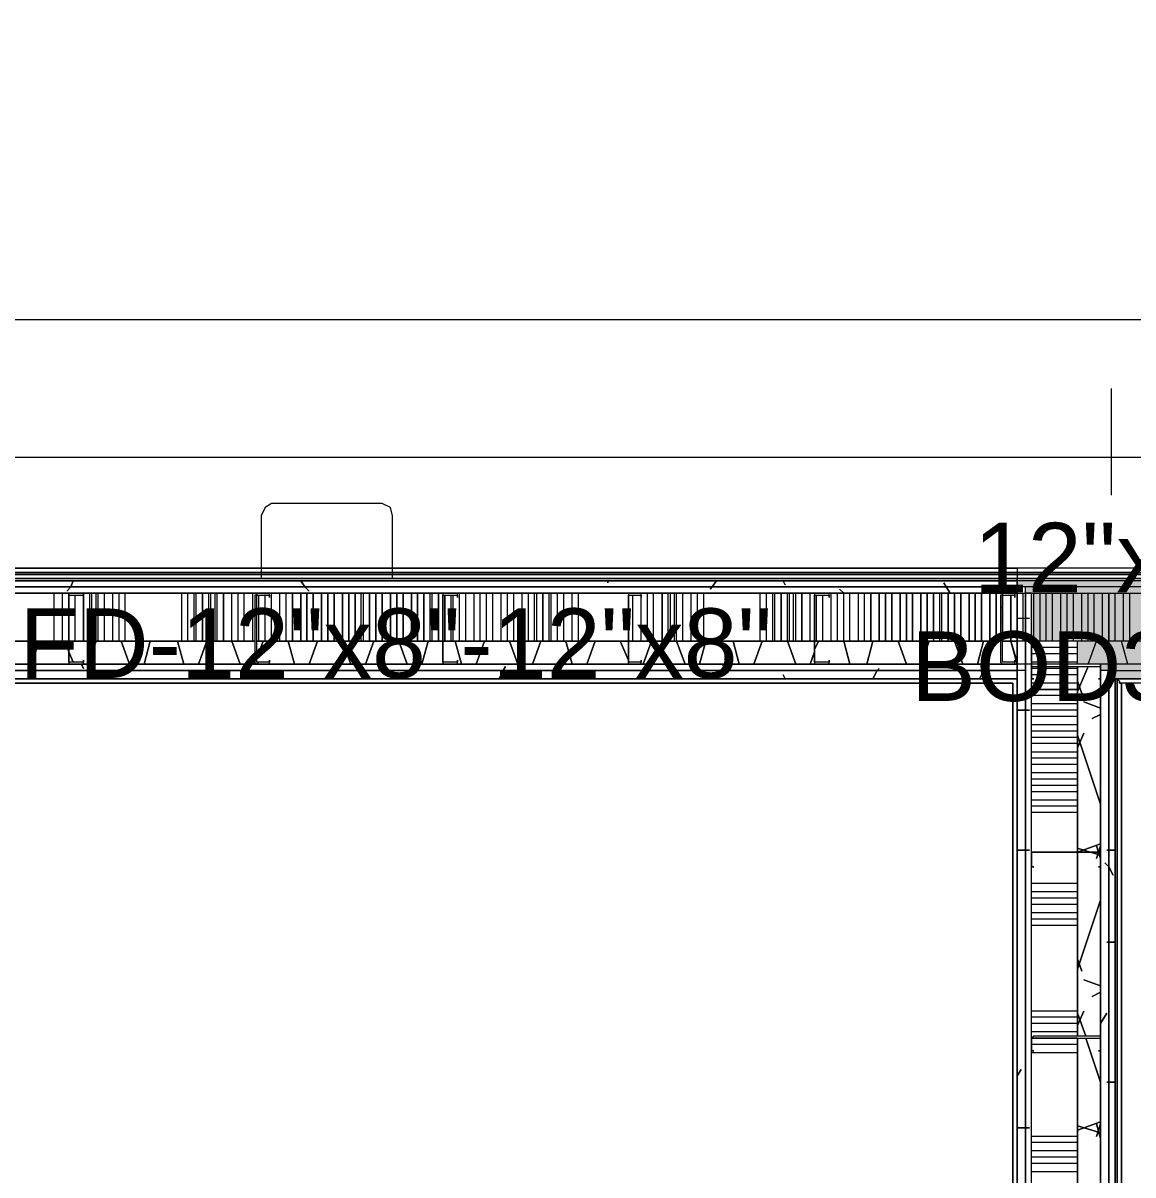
# Model space of a CAD drawing. Header units: metres. Extents: x 29 to 268, y -7 to 151.
# Drawn here: x 66.854 to 69.29, y 26.063 to 28.591 of the extents above; entities that cross this region are included whole.
import ezdxf

# ---------------------------------------------------------------- set-up
doc = ezdxf.new("R2010")
doc.units = ezdxf.units.M
doc.layers.add('HVAC - Ductos', color=5, linetype='Continuous', lineweight=50)
doc.layers.add('PDF2_Geometry', color=7, linetype='Continuous', true_color=0xaaaaaa)
doc.layers.add('PDF2_Solid Fills', color=7, linetype='Continuous', true_color=0xffffff)
doc.layers.add('PDF2_Text', color=7, linetype='Continuous')
doc.styles.add('PDF Helvetica', font='')
doc.styles.get('PDF Helvetica').set_extended_font_data('Helvetica')

msp = doc.modelspace()

# ---------------------------------------------------------------- hatches: boundary and pattern name
at = {"layer": 'PDF2_Solid Fills', "lineweight": 0, "transparency": 33554559}
h = msp.add_hatch(color=256, dxfattribs=at)
h.paths.add_polyline_path([(72.1756, 27.3537), (72.1756, 27.3674), (69.036, 27.3674), (69.036, 27.3537)])
h.paths.add_polyline_path([(74.4077, 27.3674), (74.4077, 27.3537), (74.5177, 27.3537), (74.5177, 27.3674)])
h.paths.add_polyline_path([(72.1802, 27.3674), (72.1802, 27.3537), (74.206, 27.3537), (74.206, 27.3674)])
h = msp.add_hatch(color=256, dxfattribs=at)
h.paths.add_polyline_path([(72.1802, 27.3537), (72.1756, 27.3446), (72.1756, 27.3537), (69.0542, 27.3537), (69.0542, 27.34), (74.206, 27.34), (74.206, 27.3537)])
h.paths.add_polyline_path([(74.4077, 27.34), (74.5176, 27.34), (74.5176, 27.3537), (74.4077, 27.3537)])
h = msp.add_hatch(color=256, dxfattribs=at)
h.paths.add_polyline_path([(67.3951, 27.3354), (67.3951, 27.34), (67.3676, 27.34)])
h.paths.add_polyline_path([(67.3676, 27.3354), (67.363, 27.3354), (67.363, 27.1887)])
h = msp.add_hatch(color=256, dxfattribs=at)
h.paths.add_polyline_path([(69.0314, 27.3354), (69.0314, 27.34), (69.0038, 27.34)])
h.paths.add_polyline_path([(69.0038, 27.3354), (68.9993, 27.3354), (68.9993, 27.1887)])
h = msp.add_hatch(color=256, dxfattribs=at)
h.paths.add_polyline_path([(72.2718, 27.2345), (72.2718, 27.3308), (72.2443, 27.3354), (72.281, 27.3354), (72.2764, 27.3308), (72.2764, 27.2345), (74.206, 27.2345), (74.206, 27.34), (69.068, 27.34), (69.068, 27.2345)])
h.paths.add_polyline_path([(74.4077, 27.34), (74.4077, 27.2345), (74.5176, 27.2345), (74.5176, 27.34)])
h = msp.add_hatch(color=256, dxfattribs=at)
h.paths.add_polyline_path([(74.206, 27.1841), (74.206, 27.2345), (69.1688, 27.2345), (69.1688, 27.1841)])
h.paths.add_polyline_path([(74.4077, 27.1841), (74.5176, 27.1841), (74.5176, 27.2345), (74.4077, 27.2345)])
h = msp.add_hatch(color=256, dxfattribs=at)
h.paths.add_polyline_path([(71.8685, 27.1704), (71.8685, 27.1841), (69.2192, 27.1841), (69.2192, 27.1704)])
h.paths.add_polyline_path([(74.4077, 27.1841), (74.4077, 27.1704), (74.5176, 27.1704), (74.5176, 27.1841)])
h.paths.add_polyline_path([(71.9601, 27.1841), (71.9601, 27.1704), (74.206, 27.1704), (74.206, 27.1841)])
h = msp.add_hatch(color=256, dxfattribs=at)
h.paths.add_polyline_path([(71.8685, 27.1521), (71.8685, 27.1704), (69.2376, 27.1704), (69.2376, 27.1521)])
h.paths.add_polyline_path([(74.4077, 27.1704), (74.4077, 27.1521), (74.5176, 27.1521), (74.5176, 27.1704)])
h.paths.add_polyline_path([(71.9601, 27.1704), (71.9601, 27.1521), (74.206, 27.1521), (74.206, 27.1704)])

# ---------------------------------------------------------------- linework, layer by layer
at = {"layer": 'HVAC - Ductos', "lineweight": 0}
msp.add_lwpolyline([(66.1622, 27.9404), (72.9318, 27.9404), (72.9318, 27.6378), (66.1622, 27.6378)], close=True, dxfattribs=at)
msp.add_lwpolyline([(69.2422, 27.7891), (69.2422, 27.5554)], dxfattribs=at)
at = {"layer": 'PDF2_Geometry', "lineweight": 0}
for points in [[(63.6459, 33.7429), (63.6459, 27.3674), (63.6459, 24.347), (63.8659, 24.347), (66.2584, 24.347), (66.2584, 24.3928), (66.2584, 24.5395), (66.2584, 24.567), (63.8659, 24.567), (63.8659, 27.3674), (63.8659, 27.152), (69.036, 27.152), (69.036, 24.567), (66.6159, 24.567), (66.6159, 24.347), (69.2514, 24.347), (69.2514, 24.3836), (69.2514, 24.347), (71.8272, 24.347)], [(69.1688, 27.1841), (69.1688, 27.2345), (69.068, 27.2345), (69.068, 27.1841), (69.0542, 27.1841), (69.036, 27.1841), (69.036, 27.152), (63.8659, 27.152), (63.8659, 24.567), (63.8705, 24.5716), (63.8705, 24.5762), (63.8751, 24.5762), (67.8442, 24.5762), (63.8751, 24.5762), (63.8705, 24.5762), (63.8705, 24.5716), (63.8659, 24.567), (63.8613, 24.567), (63.8613, 27.3674), (63.8613, 33.6925)], [(72.1756, 27.372), (69.036, 27.372), (63.8659, 27.372), (63.8659, 33.6925)], [(67.6655, 27.372), (67.6655, 27.5095), (67.6609, 27.5278), (67.6426, 27.537), (67.3996, 27.537), (67.3859, 27.5278), (67.3768, 27.5095), (67.3768, 27.372)], [(72.2076, 27.395), (69.036, 27.395), (65.3372, 27.395), (69.036, 27.395), (69.036, 27.3904), (69.036, 27.3858), (69.036, 27.3812), (72.2076, 27.3812), (69.036, 27.3812), (65.3417, 27.3812), (69.036, 27.3812), (65.3417, 27.3812), (69.036, 27.3812), (65.3417, 27.3812), (69.036, 27.3812), (65.3417, 27.3812), (69.036, 27.3812), (69.036, 27.372), (65.3326, 27.372), (69.036, 27.372), (69.036, 27.3674), (69.036, 27.372), (69.036, 27.34)], [(72.1847, 27.3858), (69.036, 27.3858), (65.3417, 27.3858), (69.036, 27.3858), (65.3417, 27.3858), (69.036, 27.3858), (65.3417, 27.3858), (69.036, 27.3858)], [(72.1756, 27.3674), (69.068, 27.3674), (69.0542, 27.3674), (69.036, 27.3674), (63.8659, 27.3674)], [(63.8659, 27.3537), (69.036, 27.3537)], [(71.8272, 27.152), (69.256, 27.152), (71.8272, 27.152), (69.2514, 27.152), (69.2514, 24.5349), (69.2192, 24.5349), (69.1688, 24.5349), (69.1688, 24.7412), (69.1688, 25.1491), (69.1688, 25.5524), (69.1688, 25.9604), (69.1688, 26.3637), (69.1688, 25.9604), (69.1688, 25.5524), (69.1688, 25.1491), (69.1688, 24.7412), (69.1688, 24.5349), (69.068, 24.5349), (69.068, 27.2345), (69.036, 27.2345), (69.036, 27.34), (69.036, 27.372), (72.1756, 27.372)], [(69.036, 27.3674), (69.036, 24.567), (69.036, 27.3674)], [(69.036, 27.3537), (69.036, 27.3537)], [(72.1756, 27.3537), (69.068, 27.3537), (69.0542, 27.3537)], [(63.8659, 27.1841), (69.036, 27.1841), (69.036, 27.2345), (69.0038, 27.2345), (69.036, 27.2345), (69.036, 27.34), (63.8659, 27.34), (63.8659, 27.2345), (64.0904, 27.2345), (64.4984, 27.2345), (64.9109, 27.2345), (65.3188, 27.2345), (65.7313, 27.2345), (66.1346, 27.2345), (66.9551, 27.2345), (67.363, 27.2345)], [(63.8659, 27.34), (69.036, 27.34), (69.0542, 27.34), (69.068, 27.34)], [(66.923, 27.2345), (66.923, 27.34)], [(66.9413, 27.2345), (66.9413, 27.34)], [(66.9551, 27.2345), (66.9551, 27.34)], [(66.9688, 27.2345), (66.9688, 27.3354)], [(66.9872, 27.34), (66.9872, 27.2345), (66.9872, 27.3354)], [(67.0009, 27.2345), (67.0009, 27.34)], [(67.0055, 27.2345), (67.0055, 27.34)], [(67.0146, 27.2345), (67.0146, 27.34)], [(67.0192, 27.2345), (67.0192, 27.34)], [(67.033, 27.2345), (67.033, 27.34)], [(67.0514, 27.2345), (67.0514, 27.34)], [(67.0651, 27.2345), (67.0651, 27.34)], [(67.0788, 27.2345), (67.0788, 27.34)], [(67.2026, 27.2345), (67.2026, 27.34)], [(67.2164, 27.2345), (67.2164, 27.34)], [(67.2301, 27.2345), (67.2301, 27.34)], [(67.2346, 27.2345), (67.2346, 27.34)], [(67.2622, 27.2345), (67.2622, 27.34)], [(67.2668, 27.2345), (67.2668, 27.34)], [(67.2759, 27.2345), (67.2759, 27.34)], [(67.2805, 27.2345), (67.2805, 27.34)], [(67.3126, 27.2345), (67.3126, 27.34)], [(67.3264, 27.2345), (67.3264, 27.34)], [(67.3401, 27.2345), (67.3401, 27.34)], [(67.3584, 27.2345), (67.3584, 27.34)], [(67.3722, 27.2345), (67.3722, 27.3354)], [(67.3859, 27.2345), (67.3859, 27.3354)], [(67.3996, 27.2345), (67.3996, 27.34)], [(67.418, 27.2345), (67.418, 27.34)], [(67.4318, 27.2345), (67.4318, 27.34)], [(67.5096, 27.2345), (67.5096, 27.34)], [(67.5968, 27.2345), (67.5968, 27.34)], [(67.6014, 27.2345), (67.6014, 27.34)], [(67.7205, 27.2345), (67.7205, 27.34)], [(67.748, 27.2345), (67.748, 27.34)], [(67.7526, 27.2345), (67.7526, 27.34)], [(67.7938, 27.2345), (67.7938, 27.3354)], [(67.7984, 27.2345), (67.7984, 27.3354)], [(67.8122, 27.2345), (67.8122, 27.34)], [(67.8259, 27.2345), (67.8259, 27.34)], [(67.8442, 27.2345), (67.8442, 27.34)], [(67.858, 27.2345), (67.858, 27.34)], [(67.8718, 27.2345), (67.8718, 27.34)], [(67.8855, 27.2345), (67.8855, 27.34)], [(67.9038, 27.2345), (67.9038, 27.34)], [(67.9176, 27.2345), (67.9176, 27.34)], [(67.9314, 27.2345), (67.9314, 27.34)], [(67.9496, 27.2345), (67.9496, 27.34)], [(67.9634, 27.2345), (67.9634, 27.34)], [(67.9772, 27.2345), (67.9772, 27.34)], [(67.9818, 27.2345), (67.9818, 27.34)], [(68.0092, 27.2345), (68.0092, 27.34)], [(68.0138, 27.2345), (68.0138, 27.34)], [(68.0276, 27.2345), (68.0276, 27.34)], [(68.0414, 27.2345), (68.0414, 27.34)], [(68.0596, 27.2345), (68.0596, 27.34)], [(68.0734, 27.2345), (68.0734, 27.34)], [(68.1926, 27.2345), (68.1926, 27.3354)], [(68.211, 27.2345), (68.211, 27.3354)], [(68.2246, 27.2345), (68.2246, 27.34)], [(68.2384, 27.2345), (68.2384, 27.34)], [(68.2705, 27.2345), (68.2705, 27.34)], [(68.2751, 27.2345), (68.2751, 27.34)], [(68.2842, 27.2345), (68.2842, 27.34)], [(68.2888, 27.2345), (68.2888, 27.34)], [(68.3026, 27.2345), (68.3026, 27.34)], [(68.321, 27.2345), (68.321, 27.34)], [(68.3346, 27.2345), (68.3346, 27.34)], [(68.3484, 27.2345), (68.3484, 27.34)], [(68.4722, 27.2345), (68.4722, 27.34)], [(68.486, 27.2345), (68.486, 27.34)], [(68.4997, 27.2345), (68.4997, 27.34)], [(68.5042, 27.2345), (68.5042, 27.34)], [(68.5318, 27.2345), (68.5318, 27.34)], [(68.5364, 27.2345), (68.5364, 27.34)], [(68.5455, 27.2345), (68.5455, 27.34)], [(68.5501, 27.2345), (68.5501, 27.34)], [(68.5822, 27.2345), (68.5822, 27.34)], [(68.596, 27.2345), (68.596, 27.3354)], [(68.6097, 27.2345), (68.6097, 27.3354)], [(68.628, 27.2345), (68.628, 27.34)], [(68.6418, 27.2345), (68.6418, 27.34)], [(68.6555, 27.2345), (68.6555, 27.34)], [(68.6692, 27.2345), (68.6692, 27.34)], [(68.6876, 27.2345), (68.6876, 27.34)], [(68.7014, 27.2345), (68.7014, 27.34)], [(68.7792, 27.2345), (68.7792, 27.34)], [(68.8664, 27.2345), (68.8664, 27.34)], [(68.871, 27.2345), (68.871, 27.34)], [(68.9901, 27.2345), (68.9901, 27.34)], [(69.0497, 27.2345), (69.0497, 27.34)], [(70.6356, 27.2345), (70.2276, 27.2345), (69.8197, 27.2345), (69.4118, 27.2345), (69.1688, 27.2345), (69.068, 27.2345), (69.068, 27.34), (72.1847, 27.34)], [(69.0726, 27.2345), (69.0726, 27.34)], [(69.0864, 27.2345), (69.0864, 27.34)], [(69.1001, 27.2345), (69.1001, 27.34)], [(69.1138, 27.2345), (69.1138, 27.34)], [(69.1322, 27.2345), (69.1322, 27.34)], [(69.146, 27.2345), (69.146, 27.34)], [(69.1597, 27.2345), (69.1597, 27.34)], [(69.178, 27.2345), (69.178, 27.34)], [(69.1918, 27.2345), (69.1918, 27.34)], [(69.2055, 27.2345), (69.2055, 27.34)], [(69.2238, 27.2345), (69.2238, 27.34)], [(69.2514, 27.2345), (69.2514, 27.34)], [(69.2697, 27.2345), (69.2697, 27.34)], [(69.2834, 27.2345), (69.2834, 27.34)], [(66.1346, 27.2345), (66.9551, 27.2345), (67.363, 27.2345), (66.9551, 27.2345), (66.1346, 27.2345)], [(67.3676, 27.2345), (67.7755, 27.2345), (68.1834, 27.2345), (68.5914, 27.2345), (68.9993, 27.2345)], [(69.0038, 27.2345), (69.036, 27.2345)], [(71.9052, 27.1841), (71.8685, 27.1841), (69.2192, 27.1841), (69.2192, 27.1704), (69.2192, 27.152), (69.2192, 24.567), (69.2192, 24.5486), (69.2192, 24.5349), (69.2192, 27.1841), (69.1688, 27.1841), (69.1688, 27.2345)], [(69.1688, 27.2208), (69.068, 27.2208)], [(69.1688, 27.207), (69.068, 27.207)], [(69.036, 24.567), (69.036, 27.01), (69.036, 24.567), (69.036, 27.152), (69.036, 24.567), (69.036, 27.152), (69.036, 27.1841), (63.8659, 27.1841)], [(69.1688, 27.1887), (69.068, 27.1887)], [(69.1688, 24.5349), (69.068, 24.5349), (69.068, 24.5486), (69.068, 24.567), (69.068, 27.152), (69.068, 27.1841)], [(69.1688, 27.175), (69.068, 27.175)], [(69.1688, 26.3682), (69.1688, 26.7716), (69.1688, 27.1795)], [(69.2514, 24.5486), (69.2376, 24.5486), (69.2376, 24.567), (69.2376, 27.152), (69.2376, 27.1704), (71.8685, 27.1704), (71.8868, 27.1841)], [(65.4472, 24.5349), (65.8551, 24.5349), (66.2584, 24.5349), (66.263, 24.5349), (66.6159, 24.5349), (66.6846, 24.5349), (67.0926, 24.5349), (66.6846, 24.5349), (66.6159, 24.5349), (66.6159, 24.5486), (69.0542, 24.5486), (69.0542, 24.567), (69.0542, 27.152), (69.0542, 27.1704), (69.036, 27.1704), (63.8659, 27.1704)], [(69.036, 27.152), (63.8659, 27.152), (69.036, 27.152)], [(69.036, 27.152), (63.8659, 27.152), (69.036, 27.152)], [(69.036, 27.152), (63.8659, 27.152), (69.036, 27.152)], [(69.036, 27.152), (63.8659, 27.152), (69.036, 27.152)], [(69.036, 27.152), (63.8659, 27.152), (69.036, 27.152)], [(66.6159, 24.3836), (69.2514, 24.3836), (69.2514, 24.4845), (69.2514, 24.4753), (69.2514, 27.152), (69.256, 27.152), (69.2605, 27.1474), (69.2605, 27.1428), (69.2651, 27.1428), (69.2651, 24.4753), (69.2651, 27.1428), (69.2605, 27.1428), (69.2605, 27.1474), (69.256, 27.152), (69.2514, 27.152), (69.2514, 24.5349)], [(68.9122, 24.3836), (68.9122, 24.3928), (68.9122, 24.4845), (69.2192, 24.4845), (69.2514, 24.4845), (69.2514, 24.4753), (69.2514, 27.152), (69.2514, 24.567)], [(69.036, 27.1704), (69.036, 27.1704)], [(69.036, 27.152), (69.036, 24.567), (69.036, 27.152)], [(69.036, 27.152), (69.036, 24.567), (69.036, 27.152)], [(69.1688, 27.1612), (69.068, 27.1612)], [(71.818, 27.1428), (69.2651, 27.1428), (69.2605, 27.1428), (69.2605, 27.1474), (69.256, 27.152), (69.2514, 27.152), (71.8685, 27.152)], [(71.8272, 24.4753), (69.2514, 24.4753), (69.2514, 24.4478), (69.2514, 24.3882), (69.2514, 24.4478), (69.2514, 24.567), (69.2514, 27.152), (71.8272, 27.152)], [(69.2514, 27.152), (69.2514, 27.152)], [(69.2514, 24.567), (69.2514, 27.152), (69.2514, 24.567)], [(69.256, 27.152), (69.256, 24.4753), (69.256, 27.152), (69.256, 24.4753), (69.256, 27.152), (71.8226, 27.152), (71.8226, 24.4753), (71.8226, 27.152)], [(63.8751, 27.1428), (69.0268, 27.1428)], [(63.8751, 27.1428), (69.0268, 27.1428)], [(69.1688, 27.1428), (69.068, 27.1428)], [(71.8135, 27.1428), (71.8135, 24.4753), (71.8135, 27.1428), (69.2651, 27.1428), (69.2651, 24.4753), (69.2651, 27.1428)], [(69.1688, 27.1154), (69.068, 27.1154)], [(69.1688, 27.097), (69.068, 27.097)], [(69.1688, 27.0832), (69.068, 27.0832)], [(69.1688, 27.0696), (69.068, 27.0696)], [(69.1688, 27.0512), (69.068, 27.0512)], [(69.1688, 27.0374), (69.068, 27.0374)], [(69.1688, 27.0237), (69.068, 27.0237)], [(69.1688, 27.01), (69.068, 27.01)], [(69.1688, 26.9916), (69.068, 26.9916)], [(69.1688, 26.9778), (69.068, 26.9778)], [(69.1688, 26.9641), (69.068, 26.9641)], [(69.1688, 26.9458), (69.068, 26.9458)], [(69.1688, 26.932), (69.068, 26.932)], [(69.1688, 26.9182), (69.068, 26.9182)], [(69.1688, 26.9045), (69.068, 26.9045)], [(69.1688, 26.8862), (69.068, 26.8862)], [(69.1688, 26.8724), (69.068, 26.8724)], [(69.1688, 26.8587), (69.068, 26.8587)], [(69.1688, 26.7028), (69.068, 26.7028)], [(69.1688, 26.6845), (69.068, 26.6845)], [(69.1688, 26.6708), (69.068, 26.6708)], [(69.1688, 26.657), (69.068, 26.657)], [(69.1688, 26.6387), (69.068, 26.6387)], [(69.1688, 26.625), (69.068, 26.625)], [(69.1688, 26.6112), (69.068, 26.6112)], [(69.1688, 26.4232), (69.068, 26.4232)], [(69.1688, 26.4095), (69.068, 26.4095)], [(69.1688, 26.3958), (69.068, 26.3958)], [(69.1688, 26.3774), (69.068, 26.3774)], [(69.2514, 24.3882), (69.2514, 24.4478), (69.2514, 24.4845), (69.2192, 24.4845), (68.9122, 24.4845), (69.2192, 24.4845), (69.2514, 24.4845), (69.2514, 24.5349), (69.2192, 24.5349), (68.903, 24.5349), (69.068, 24.5349), (69.1688, 24.5349), (69.1688, 24.567), (69.1688, 24.7412), (69.1688, 25.1491), (69.1688, 25.5524), (69.1688, 25.9604), (69.1688, 26.3637), (69.068, 26.3637)], [(69.1688, 26.35), (69.068, 26.35)], [(69.1688, 26.3316), (69.068, 26.3316)], [(69.1688, 26.1482), (69.068, 26.1482)], [(69.1688, 26.1345), (69.068, 26.1345)], [(69.1688, 26.1162), (69.068, 26.1162)], [(69.1688, 26.1024), (69.068, 26.1024)], [(69.1688, 26.0887), (69.068, 26.0887)], [(69.1688, 26.0704), (69.068, 26.0704)]]:
    msp.add_lwpolyline(points, dxfattribs=at)
for points in [[(69.036, 27.3858), (72.1847, 27.3858)], [(72.2076, 27.3812), (69.036, 27.3812)], [(69.036, 27.3674), (69.036, 27.372), (63.8659, 27.372), (63.8659, 27.3674)], [(69.036, 27.3537), (69.036, 27.3674), (63.8659, 27.3674), (63.8659, 27.3537)], [(69.036, 27.34), (69.036, 27.3537), (63.8659, 27.3537), (63.8659, 27.34)], [(69.036, 27.372), (69.068, 27.372)], [(69.036, 27.3537), (69.036, 24.567), (69.0542, 24.567), (69.0542, 27.3537)], [(66.9872, 27.34), (66.9551, 27.34), (66.9551, 27.3354), (66.9551, 27.1887), (66.9551, 27.1841), (66.9872, 27.1841), (66.9872, 27.1932), (66.9872, 27.1887), (66.9551, 27.1887), (66.9551, 27.3354), (66.9872, 27.3354), (66.9872, 27.3308)], [(66.9872, 27.34), (66.9551, 27.34), (66.9551, 27.3354), (66.9551, 27.1887), (66.9551, 27.1841), (66.9872, 27.1841), (66.9872, 27.1932), (66.9872, 27.1887), (66.9551, 27.1887), (66.9551, 27.3354), (66.9872, 27.3354), (66.9872, 27.3308)], [(67.2484, 27.34), (67.2484, 27.2345)], [(67.2942, 27.34), (67.2942, 27.2345)], [(67.3951, 27.34), (67.3676, 27.34), (67.3676, 27.3354), (67.363, 27.3354), (67.363, 27.1887), (67.3676, 27.1841), (67.3951, 27.1841), (67.3951, 27.1932), (67.3951, 27.1887), (67.3676, 27.1887), (67.3676, 27.3354), (67.3951, 27.3354), (67.3951, 27.3308)], [(67.3951, 27.34), (67.3676, 27.34), (67.3676, 27.3354), (67.363, 27.3354), (67.363, 27.1887), (67.3676, 27.1841), (67.3951, 27.1841), (67.3951, 27.1932), (67.3951, 27.1887), (67.3676, 27.1887), (67.3676, 27.3354), (67.3951, 27.3354), (67.3951, 27.3308)], [(67.4455, 27.34), (67.4455, 27.2345)], [(67.4638, 27.34), (67.4638, 27.2345)], [(67.4776, 27.34), (67.4776, 27.2345)], [(67.4914, 27.34), (67.4914, 27.2345)], [(67.5096, 27.34), (67.5096, 27.2345)], [(67.5234, 27.34), (67.5234, 27.2345)], [(67.5372, 27.34), (67.5372, 27.2345)], [(67.5555, 27.34), (67.5555, 27.2345)], [(67.5692, 27.34), (67.5692, 27.2345)], [(67.583, 27.34), (67.583, 27.2345)], [(67.6151, 27.34), (67.6151, 27.2345)], [(67.6288, 27.34), (67.6288, 27.2345)], [(67.6426, 27.34), (67.6426, 27.2345)], [(67.6609, 27.34), (67.6609, 27.2345)], [(67.6746, 27.34), (67.6746, 27.2345)], [(67.6884, 27.34), (67.6884, 27.2345)], [(67.7068, 27.34), (67.7068, 27.2345)], [(67.7205, 27.34), (67.7205, 27.2345)], [(67.7342, 27.34), (67.7342, 27.2345)], [(67.7664, 27.34), (67.7664, 27.2345)], [(67.8076, 27.34), (67.7755, 27.34), (67.7755, 27.3354), (67.7755, 27.1887), (67.7755, 27.1841), (67.8076, 27.1841), (67.8076, 27.1932), (67.8076, 27.1887), (67.7755, 27.1887), (67.7755, 27.3354), (67.8076, 27.3354), (67.8076, 27.3308)], [(67.8076, 27.34), (67.7755, 27.34), (67.7755, 27.3354), (67.7755, 27.1887), (67.7755, 27.1841), (67.8076, 27.1841), (67.8076, 27.1932), (67.8076, 27.1887), (67.7755, 27.1887), (67.7755, 27.3354), (67.8076, 27.3354), (67.8076, 27.3308)], [(67.7801, 27.3354), (67.7801, 27.2345)], [(67.9955, 27.34), (67.9955, 27.2345)], [(68.211, 27.34), (68.1834, 27.34), (68.1834, 27.3354), (68.1834, 27.1887), (68.1834, 27.1841), (68.211, 27.1841), (68.211, 27.1932), (68.211, 27.1887), (68.1834, 27.1887), (68.1834, 27.3354), (68.211, 27.3354), (68.211, 27.3308)], [(68.211, 27.34), (68.1834, 27.34), (68.1834, 27.3354), (68.1834, 27.1887), (68.1834, 27.1841), (68.211, 27.1841), (68.211, 27.1932), (68.211, 27.1887), (68.1834, 27.1887), (68.1834, 27.3354), (68.211, 27.3354), (68.211, 27.3308)], [(68.2568, 27.34), (68.2568, 27.2345)], [(68.518, 27.34), (68.518, 27.2345)], [(68.5638, 27.34), (68.5638, 27.2345)], [(68.6234, 27.34), (68.5914, 27.34), (68.5914, 27.3354), (68.5914, 27.1887), (68.5914, 27.1841), (68.6234, 27.1841), (68.6234, 27.1932), (68.6234, 27.1887), (68.5914, 27.1887), (68.5914, 27.3354), (68.6234, 27.3354), (68.6234, 27.3308)], [(68.6234, 27.34), (68.5914, 27.34), (68.5914, 27.3354), (68.5914, 27.1887), (68.5914, 27.1841), (68.6234, 27.1841), (68.6234, 27.1932), (68.6234, 27.1887), (68.5914, 27.1887), (68.5914, 27.3354), (68.6234, 27.3354), (68.6234, 27.3308)], [(68.7151, 27.34), (68.7151, 27.2345)], [(68.7334, 27.34), (68.7334, 27.2345)], [(68.7472, 27.34), (68.7472, 27.2345)], [(68.761, 27.34), (68.761, 27.2345)], [(68.7792, 27.34), (68.7792, 27.2345)], [(68.793, 27.34), (68.793, 27.2345)], [(68.8068, 27.34), (68.8068, 27.2345)], [(68.8251, 27.34), (68.8251, 27.2345)], [(68.8388, 27.34), (68.8388, 27.2345)], [(68.8526, 27.34), (68.8526, 27.2345)], [(68.8847, 27.34), (68.8847, 27.2345)], [(68.8984, 27.34), (68.8984, 27.2345)], [(68.9122, 27.34), (68.9122, 27.2345)], [(68.9305, 27.34), (68.9305, 27.2345)], [(68.9442, 27.34), (68.9442, 27.2345)], [(68.958, 27.34), (68.958, 27.2345)], [(68.9764, 27.34), (68.9764, 27.2345)], [(68.9901, 27.34), (68.9901, 27.2345)], [(69.0314, 27.34), (69.0038, 27.34), (69.0038, 27.3354), (68.9993, 27.3354), (68.9993, 27.1887), (69.0038, 27.1841), (69.0314, 27.1841), (69.0314, 27.1932), (69.0314, 27.1887), (69.0038, 27.1887), (69.0038, 27.3354), (69.0314, 27.3354), (69.0314, 27.3308)], [(69.0314, 27.34), (69.0038, 27.34), (69.0038, 27.3354), (68.9993, 27.3354), (68.9993, 27.1887), (69.0038, 27.1841), (69.0314, 27.1841), (69.0314, 27.1932), (69.0314, 27.1887), (69.0038, 27.1887), (69.0038, 27.3354), (69.0314, 27.3354), (69.0314, 27.3308)], [(69.0038, 27.3354), (69.0038, 27.2345)], [(69.0222, 27.3354), (69.0222, 27.2345)], [(69.068, 24.5486), (69.068, 27.34), (69.0542, 27.34), (69.0542, 24.5486)], [(69.2376, 27.34), (69.2376, 27.2345)], [(67.3676, 27.2345), (67.7755, 27.2345), (68.1834, 27.2345), (68.5914, 27.2345), (68.9993, 27.2345), (68.5914, 27.2345), (68.1834, 27.2345), (67.7755, 27.2345)], [(69.036, 27.1704), (69.036, 27.1841), (63.8659, 27.1841), (63.8659, 27.1704)], [(69.2192, 27.152), (69.2192, 27.1795), (69.2192, 27.1841), (69.0726, 27.1841), (69.068, 27.1841), (69.068, 27.1795), (69.068, 27.152), (69.0726, 27.152), (69.068, 27.152), (69.068, 27.1795), (69.0726, 27.1795), (69.2192, 27.1795), (69.2192, 27.152), (69.2147, 27.152)], [(69.2192, 27.152), (69.2192, 27.1795), (69.2192, 27.1841), (69.0726, 27.1841), (69.068, 27.1841), (69.068, 27.1795), (69.068, 27.152), (69.0726, 27.152), (69.068, 27.152), (69.068, 27.1795), (69.0726, 27.1795), (69.2192, 27.1795), (69.2192, 27.152), (69.2147, 27.152)], [(69.1688, 26.3682), (69.1688, 26.7716), (69.1688, 27.152), (69.1688, 27.1795), (69.1688, 26.7716)], [(69.036, 27.152), (69.036, 27.1704), (63.8659, 27.1704), (63.8659, 27.152)], [(69.036, 27.152), (69.036, 27.1704)], [(69.2376, 24.5486), (69.2376, 27.1704), (69.2192, 27.1704), (69.2192, 24.5486)], [(69.2514, 24.567), (69.2514, 27.152), (69.2376, 27.152), (69.2376, 24.567)], [(69.0268, 27.1428), (63.8751, 27.1428)], [(69.0268, 27.1428), (69.0268, 24.5762)], [(69.0268, 27.1428), (69.0268, 24.5762)], [(69.068, 27.1291), (69.1688, 27.1291)], [(69.2192, 26.7395), (69.2192, 26.7716), (69.0726, 26.7716), (69.068, 26.7716), (69.068, 26.7395), (69.0726, 26.7395), (69.068, 26.7395), (69.068, 26.7716), (69.0726, 26.7716), (69.2192, 26.7716), (69.2192, 26.7395), (69.2147, 26.7395)], [(69.2192, 26.7395), (69.2192, 26.7716), (69.0726, 26.7716), (69.068, 26.7716), (69.068, 26.7395), (69.0726, 26.7395), (69.068, 26.7395), (69.068, 26.7716), (69.0726, 26.7716), (69.2192, 26.7716), (69.2192, 26.7395), (69.2147, 26.7395)], [(69.2192, 26.3362), (69.2192, 26.3637), (69.2192, 26.3682), (69.0726, 26.3682), (69.068, 26.3637), (69.068, 26.3362), (69.0726, 26.3362), (69.068, 26.3362), (69.068, 26.3637), (69.0726, 26.3637), (69.2192, 26.3637), (69.2192, 26.3362), (69.2147, 26.3362)], [(69.2192, 26.3362), (69.2192, 26.3637), (69.2192, 26.3682), (69.0726, 26.3682), (69.068, 26.3637), (69.068, 26.3362), (69.0726, 26.3362), (69.068, 26.3362), (69.068, 26.3637), (69.0726, 26.3637), (69.2192, 26.3637), (69.2192, 26.3362), (69.2147, 26.3362)]]:
    msp.add_lwpolyline(points, close=True, dxfattribs=at)
at = {"layer": 'PDF2_Geometry', "color": 254, "lineweight": 0, "true_color": 0xeaeaea}
for points in [[(66.9505, 27.3446), (66.9596, 27.3537), (66.9642, 27.3674), (66.9596, 27.3537)], [(67.1109, 27.3674), (67.1155, 27.3674)], [(67.473, 27.3537), (67.4822, 27.3446), (67.473, 27.3537), (67.4638, 27.3674)], [(68.1376, 27.3628), (68.1376, 27.3674)], [(68.3622, 27.3491), (68.3668, 27.3537), (68.376, 27.3674), (68.3668, 27.3537)], [(68.5226, 27.3674), (68.5272, 27.3583)], [(68.8801, 27.3537), (68.8892, 27.34), (68.8801, 27.3537), (68.8755, 27.3628)], [(68.6464, 27.3491), (68.6555, 27.34)], [(66.9826, 27.1841), (66.9872, 27.175)], [(67.9084, 27.1704), (67.913, 27.1795), (67.9084, 27.1704), (67.8993, 27.152)], [(68.3897, 27.1841), (68.3988, 27.1704)], [(68.7288, 27.1704), (68.7334, 27.175), (68.7288, 27.1704), (68.7197, 27.152)], [(68.5226, 27.1612), (68.5272, 27.152)], [(68.9534, 27.152), (68.958, 27.1612)], [(69.0634, 27.0832), (69.0542, 27.0832), (69.036, 27.0832), (69.0542, 27.0832)], [(69.0634, 26.7762), (69.0542, 26.7762), (69.036, 26.7762), (69.0542, 26.7762)], [(69.2376, 26.7762), (69.233, 26.7762), (69.2376, 26.7762), (69.2514, 26.7762)], [(69.2284, 26.7487), (69.2376, 26.7395), (69.2468, 26.7212), (69.2376, 26.7395)], [(69.2376, 26.5745), (69.233, 26.5745), (69.2376, 26.5745), (69.2514, 26.5745)], [(69.2192, 26.3958), (69.233, 26.4187)], [(69.036, 26.2812), (69.0451, 26.295)], [(69.2376, 26.2674), (69.233, 26.2674), (69.2376, 26.2674), (69.2514, 26.2674)], [(69.0634, 26.1666), (69.0542, 26.1666), (69.036, 26.1666), (69.0542, 26.1666)]]:
    msp.add_lwpolyline(points, close=True, dxfattribs=at)
for points in [[(67.3172, 27.3674), (67.3172, 27.3674)], [(67.3172, 27.3674), (67.3172, 27.3674)], [(69.036, 27.285), (69.0542, 27.285), (69.0634, 27.285)]]:
    msp.add_lwpolyline(points, dxfattribs=at)
at = {"layer": 'PDF2_Geometry', "color": 254, "lineweight": 0, "true_color": 0xd2d2d2}
for points in [[(67.3951, 27.3354), (67.3951, 27.3354)], [(67.3951, 27.3354), (67.3951, 27.3354)], [(66.9551, 27.2758), (66.9551, 27.2758)], [(66.9551, 27.2758), (66.9551, 27.2758)], [(67.7755, 27.2116), (67.7755, 27.2116)], [(67.7755, 27.2116), (67.7755, 27.2116)]]:
    msp.add_lwpolyline(points, dxfattribs=at)
for points in [[(69.0314, 27.34), (69.0314, 27.3354)], [(67.3676, 27.3033), (67.363, 27.3033)], [(69.0038, 27.3078), (68.9993, 27.3078)], [(67.3722, 27.1887), (67.3676, 27.1841)]]:
    msp.add_lwpolyline(points, close=True, dxfattribs=at)
at = {"layer": 'PDF2_Geometry', "color": 254, "lineweight": 0, "true_color": 0xdddddd}
for points in [[(66.8909, 27.2345), (66.8726, 27.1841)], [(66.9459, 27.2345), (66.9551, 27.2116), (66.9642, 27.1887), (66.9551, 27.2116)], [(67.0146, 27.2345), (66.9964, 27.1841)], [(67.0697, 27.2345), (67.088, 27.1841)], [(67.1338, 27.2345), (67.12, 27.1841)], [(67.1934, 27.2345), (67.2072, 27.1841)], [(67.2576, 27.2345), (67.2392, 27.1841)], [(67.3126, 27.2345), (67.3309, 27.1841)], [(67.3814, 27.2345), (67.3676, 27.1978)], [(67.4364, 27.2345), (67.4501, 27.1841)], [(67.5005, 27.2345), (67.4822, 27.1841)], [(67.5555, 27.2345), (67.5738, 27.1841)], [(67.6243, 27.2345), (67.6059, 27.1841)], [(67.6792, 27.2345), (67.6976, 27.1841)], [(67.7434, 27.2345), (67.7297, 27.1841)], [(67.803, 27.2345), (67.8168, 27.1841)], [(67.8672, 27.2345), (67.8488, 27.1841)], [(67.9222, 27.2345), (67.9405, 27.1841)], [(67.9909, 27.2345), (67.9726, 27.1841)], [(68.0459, 27.2345), (68.0596, 27.1841)], [(68.1101, 27.2345), (68.0918, 27.1841)], [(68.1651, 27.2345), (68.1834, 27.1932)], [(68.2338, 27.2345), (68.2155, 27.1841)], [(68.2888, 27.2345), (68.3072, 27.1841)], [(68.353, 27.2345), (68.3392, 27.1841)], [(68.4126, 27.2345), (68.4264, 27.1841)], [(68.4768, 27.2345), (68.4584, 27.1841)], [(68.5318, 27.2345), (68.5501, 27.1841)], [(68.6005, 27.2345), (68.5914, 27.2162)], [(68.6555, 27.2345), (68.6692, 27.1841)], [(68.7197, 27.2345), (68.706, 27.1841)], [(68.7747, 27.2345), (68.793, 27.1841)], [(68.8434, 27.2345), (68.8251, 27.1841)], [(68.8984, 27.2345), (68.9168, 27.1841)], [(68.9626, 27.2345), (68.9488, 27.1841)], [(68.5914, 27.2116), (68.5822, 27.1841)], [(67.363, 27.1932), (67.363, 27.1841)], [(68.1834, 27.1887), (68.1834, 27.1841)], [(69.1918, 27.1795), (69.1688, 27.1245)], [(69.1688, 27.1474), (69.178, 27.12)], [(69.1826, 27.1016), (69.2192, 27.0878)], [(69.2192, 27.0741), (69.201, 27.065)], [(69.1826, 27.0328), (69.1688, 27.0008)], [(69.1688, 27.0282), (69.2192, 26.877)], [(69.2192, 26.79), (69.1688, 26.7716)], [(69.1688, 26.7808), (69.1964, 26.7716), (69.2147, 26.767), (69.1964, 26.7716)], [(69.2101, 26.7854), (69.2147, 26.7716), (69.2192, 26.7578), (69.2147, 26.7716)], [(69.2192, 26.7854), (69.2147, 26.7716), (69.2101, 26.7578), (69.2147, 26.7716)], [(69.2192, 26.6662), (69.1688, 26.515)], [(69.1688, 26.5378), (69.178, 26.5104)], [(69.1826, 26.492), (69.2192, 26.4782)], [(69.2192, 26.4645), (69.201, 26.4554)], [(69.1826, 26.4232), (69.1688, 26.3912)], [(69.1688, 26.4187), (69.1872, 26.3682)], [(69.1872, 26.3637), (69.2192, 26.2674)], [(69.2192, 26.1804), (69.1688, 26.162)], [(69.1688, 26.1712), (69.2147, 26.1574)], [(69.2101, 26.1758), (69.2192, 26.1437)], [(69.2192, 26.1758), (69.2101, 26.1482)]]:
    msp.add_lwpolyline(points, close=True, dxfattribs=at)
for points in [[(69.036, 27.1841), (69.0222, 27.2345), (69.036, 27.1887)], [(69.1918, 27.1841), (69.2101, 27.2345)], [(69.2788, 27.1841), (69.2651, 27.2345)], [(69.1918, 27.1841), (69.1918, 27.1841)], [(69.1918, 27.1841), (69.1918, 27.1841)]]:
    msp.add_lwpolyline(points, dxfattribs=at)

# ---------------------------------------------------------------- texts
at = {"layer": 'PDF2_Text', "lineweight": 0, "attachment_point": 4, "style": 'PDF Helvetica'}
for s, insert, char_height in [('12"x8"', (68.941, 27.4172), 0.15247), ('FD-12"x8"-12"x8"', (66.8464, 27.2293), 0.152471), ('BOD3.70', (68.8035, 27.1788), 0.15247)]:
    msp.add_mtext(s, dxfattribs=dict(at, insert=insert, char_height=char_height))

doc.saveas('drawing.dxf')
